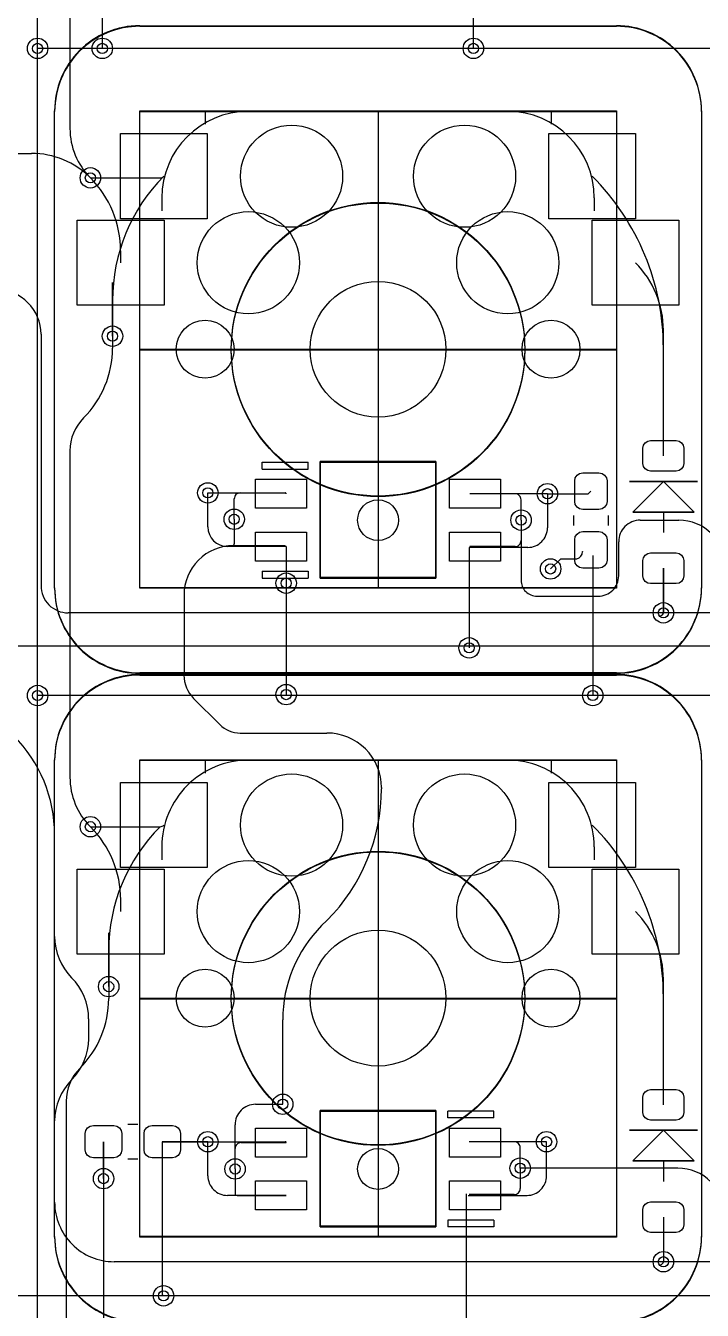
# Model space of a CAD drawing. Header units: millimetres. Extents: x -220 to 263, y -14 to 135.
# Drawn here: x 69.67 to 89.55, y 59.33 to 97.05 of the extents above; entities that cross this region are included whole.
import ezdxf

# ---------------------------------------------------------------- set-up
doc = ezdxf.new("R2010")
doc.units = ezdxf.units.MM
for name, color, linetype, lineweight, true_color in [('livello 10', 6, 'Continuous', 25, 0xff00ff), ('livello 11', 30, 'Continuous', 25, 0xff7f00), ('livello 7', 6, 'Continuous', 25, 0xff00ff), ('livello 8', 18, 'Continuous', 25, 0x000000), ('livello 9', 18, 'Continuous', 25, 0x000000)]:
    doc.layers.add(name, color=color, linetype=linetype, lineweight=lineweight, true_color=true_color)

msp = doc.modelspace()

# ---------------------------------------------------------------- linework, layer by layer
at = {"layer": 'livello 10', "color": 6, "true_color": 0xff00ff, "flags": 128}
for points in [[(73.023, 94.549), (87.022, 94.549)], [(73.023, 80.549), (73.023, 94.549)], [(73.023, 94.549), (87.022, 94.549)], [(87.022, 94.549), (87.022, 80.549)], [(87.022, 80.549), (73.023, 80.549)], [(73.023, 75.499), (87.022, 75.499)], [(73.023, 75.499), (87.022, 75.499)], [(73.023, 61.499), (73.023, 75.499)], [(87.022, 75.499), (87.022, 61.499)], [(87.022, 61.499), (73.023, 61.499)]]:
    msp.add_lwpolyline(points, dxfattribs=at)
at = {"layer": 'livello 11', "color": 250, "true_color": 0x3d3d3d, "flags": 128}
for points in [[(73.023, 97.032, 0.414214), (70.523, 94.532)], [(73.023, 97.032, 0.41419), (70.523, 94.532)], [(89.522, 94.532, 0.414214), (87.022, 97.032)], [(89.522, 94.532, 0.414214), (87.022, 97.032)], [(70.523, 80.532, 0.414214), (73.023, 78.032)], [(87.022, 78.032, 0.414214), (89.522, 80.532)], [(73.023, 77.982, 0.414214), (70.523, 75.482)], [(73.023, 77.982, 0.414214), (70.523, 75.482)], [(89.522, 75.482, 0.414214), (87.022, 77.982)], [(89.522, 75.482, 0.414214), (87.022, 77.982)], [(70.523, 61.482, 0.414214), (73.023, 58.982)], [(87.022, 58.982, 0.414214), (89.522, 61.482)]]:
    msp.add_lwpolyline(points, format="xyb", dxfattribs=at)
for points in [[(73.023, 97.032), (87.022, 97.032)], [(73.023, 97.032), (87.022, 97.032)], [(70.523, 80.532), (70.523, 94.532)], [(73.023, 94.532), (87.022, 94.532)], [(73.023, 80.532), (73.023, 94.532)], [(73.023, 94.532), (87.022, 94.532)], [(80.023, 94.532), (80.023, 80.532)], [(87.022, 94.532), (87.022, 80.532)], [(89.522, 94.532), (89.522, 80.532)], [(73.023, 87.532), (87.022, 87.532)], [(73.023, 87.532), (87.022, 87.532)], [(87.022, 80.532), (73.023, 80.532)], [(87.022, 78.032), (73.023, 78.032)], [(73.023, 77.982), (87.022, 77.982)], [(73.023, 77.982), (87.022, 77.982)], [(70.523, 61.482), (70.523, 75.482)], [(73.023, 75.482), (87.022, 75.482)], [(73.023, 75.482), (87.022, 75.482)], [(73.023, 61.482), (73.023, 75.482)], [(80.023, 75.482), (80.023, 61.482)], [(87.022, 75.482), (87.022, 61.482)], [(89.522, 75.482), (89.522, 61.482)], [(73.023, 68.482), (87.022, 68.482)], [(73.023, 68.482), (87.022, 68.482)], [(87.022, 61.482), (73.023, 61.482)]]:
    msp.add_lwpolyline(points, dxfattribs=at)
at = {"layer": 'livello 11', "color": 250, "true_color": 0x2f2d31, "flags": 128}
for points in [[(73.023, 80.549), (73.023, 94.549)], [(73.023, 94.549), (87.022, 94.549)], [(73.023, 94.549), (87.022, 94.549)], [(87.022, 94.549), (87.022, 80.549)], [(78.323, 84.232), (81.723, 84.232)], [(78.323, 80.832), (78.323, 84.232)], [(81.723, 84.232), (78.323, 84.232)], [(78.323, 84.232), (78.323, 80.832)], [(81.723, 84.232), (81.723, 80.832)], [(81.723, 80.832), (81.723, 84.232)], [(81.723, 80.832), (78.323, 80.832)], [(78.323, 80.832), (81.723, 80.832)], [(87.022, 80.549), (73.023, 80.549)], [(73.023, 61.499), (73.023, 75.499)], [(73.023, 75.499), (87.022, 75.499)], [(73.023, 75.499), (87.022, 75.499)], [(87.022, 75.499), (87.022, 61.499)], [(78.323, 61.782), (78.323, 65.182)], [(78.323, 65.182), (81.723, 65.182)], [(81.723, 65.182), (78.323, 65.182)], [(78.323, 65.182), (78.323, 61.782)], [(81.723, 65.182), (81.723, 61.782)], [(81.723, 61.782), (81.723, 65.182)], [(87.022, 61.499), (73.023, 61.499)], [(81.723, 61.782), (78.323, 61.782)], [(78.323, 61.782), (81.723, 61.782)]]:
    msp.add_lwpolyline(points, dxfattribs=at)
at = {"layer": 'livello 11', "color": 139, "true_color": 0x174d58, "flags": 128}
for points in [[(76.213, 94.534, 0.414202), (73.673, 91.994)], [(76.213, 75.484, 0.414214), (73.673, 72.944)]]:
    msp.add_lwpolyline(points, format="xyb", dxfattribs=at)
at = {"layer": 'livello 11', "color": 168, "true_color": 0x0d115e, "flags": 128}
for points in [[(83.833, 94.534), (74.943, 94.534)], [(74.943, 94.534), (74.943, 94.153)], [(86.373, 91.994), (86.373, 91.613)], [(76.623, 84.232), (77.973, 84.232)], [(76.623, 84.032), (76.623, 84.232)], [(77.973, 84.032), (77.973, 84.232)], [(76.623, 84.032), (77.973, 84.032)], [(89.404, 83.668), (87.404, 83.668)], [(88.404, 83.668), (87.504, 82.768)], [(89.304, 82.768), (88.404, 83.668)], [(85.763, 82.666), (85.763, 82.374)], [(86.783, 82.666), (86.783, 82.374)], [(87.504, 82.768), (89.304, 82.768)], [(88.404, 82.768), (88.404, 82.168)], [(83.833, 75.484), (74.943, 75.484)], [(74.943, 75.484), (74.943, 75.103)], [(86.373, 72.944), (86.373, 72.563)], [(72.969, 64.792), (72.676, 64.792)], [(89.404, 64.618), (87.404, 64.618)], [(88.404, 64.618), (87.504, 63.718)], [(89.304, 63.718), (88.404, 64.618)], [(72.969, 63.772), (72.676, 63.772)], [(87.504, 63.718), (89.304, 63.718)], [(88.404, 63.718), (88.404, 63.118)], [(83.423, 61.982), (82.073, 61.982)], [(82.073, 61.982), (82.073, 61.782)], [(83.423, 61.982), (83.423, 61.782)], [(83.423, 61.782), (82.073, 61.782)]]:
    msp.add_lwpolyline(points, dxfattribs=at)
at = {"layer": 'livello 11', "color": 139, "true_color": 0x174d58, "flags": 128}
for points in [[(76.213, 94.534), (85.103, 94.534)], [(85.103, 94.534), (85.103, 94.153)], [(73.673, 91.994), (73.673, 91.613)], [(87.404, 83.668), (89.404, 83.668)], [(87.504, 82.768), (88.404, 83.668)], [(88.404, 83.668), (89.304, 82.768)], [(85.763, 82.666), (85.763, 82.374)], [(86.783, 82.666), (86.783, 82.374)], [(89.304, 82.768), (87.504, 82.768)], [(88.404, 82.768), (88.404, 82.168)], [(76.623, 81.032), (76.623, 80.832)], [(76.623, 81.032), (77.973, 81.032)], [(76.623, 80.832), (77.973, 80.832)], [(77.973, 81.032), (77.973, 80.832)], [(76.213, 75.484), (85.103, 75.484)], [(85.103, 75.484), (85.103, 75.103)], [(73.673, 72.944), (73.673, 72.563)], [(83.423, 65.182), (82.073, 65.182)], [(82.073, 64.982), (82.073, 65.182)], [(83.423, 64.982), (82.073, 64.982)], [(83.423, 64.982), (83.423, 65.182)], [(72.969, 64.792), (72.676, 64.792)], [(87.404, 64.618), (89.404, 64.618)], [(87.504, 63.718), (88.404, 64.618)], [(88.404, 64.618), (89.304, 63.718)], [(72.969, 63.772), (72.676, 63.772)], [(89.304, 63.718), (87.504, 63.718)], [(88.404, 63.718), (88.404, 63.118)]]:
    msp.add_lwpolyline(points, dxfattribs=at)
at = {"layer": 'livello 11', "color": 168, "true_color": 0x0d115e, "flags": 128}
for points in [[(86.373, 91.994, 0.414202), (83.833, 94.534)], [(86.373, 72.944, 0.414214), (83.833, 75.484)]]:
    msp.add_lwpolyline(points, format="xyb", dxfattribs=at)
at = {"layer": 'livello 11', "color": 250, "true_color": 0x3d3d3d}
for centre in [(80.023, 87.532), (80.023, 68.482)]:
    msp.add_circle(centre, 4.311, dxfattribs=at)
at = {"layer": 'livello 7', "color": 6, "true_color": 0xff00ff, "flags": 128}
for points in [[(73.023, 97.049, 0.414214), (70.523, 94.549)], [(73.023, 97.049, 0.41419), (70.523, 94.549)], [(89.522, 94.549, 0.414214), (87.022, 97.049)], [(89.522, 94.549, 0.414214), (87.022, 97.049)], [(70.523, 80.549, 0.414214), (73.023, 78.049)], [(87.022, 78.049, 0.414214), (89.522, 80.549)], [(73.023, 77.999, 0.414214), (70.523, 75.499)], [(73.023, 77.999, 0.414214), (70.523, 75.499)], [(89.522, 75.499, 0.414214), (87.022, 77.999)], [(89.522, 75.499, 0.414214), (87.022, 77.999)], [(70.523, 61.499, 0.414214), (73.023, 58.999)], [(87.022, 58.999, 0.414214), (89.522, 61.499)]]:
    msp.add_lwpolyline(points, format="xyb", dxfattribs=at)
for points in [[(73.023, 97.049), (87.022, 97.049)], [(70.523, 80.549), (70.523, 94.549)], [(73.023, 94.549), (87.022, 94.549)], [(73.023, 80.549), (73.023, 94.549)], [(73.023, 94.549), (87.022, 94.549)], [(80.023, 94.549), (80.023, 80.549)], [(87.022, 94.549), (87.022, 80.549)], [(89.522, 94.549), (89.522, 80.549)], [(73.023, 87.549), (87.022, 87.549)], [(73.023, 87.549), (87.022, 87.549)], [(78.323, 84.249), (81.723, 84.249)], [(78.323, 80.849), (78.323, 84.249)], [(81.723, 84.249), (78.323, 84.249)], [(78.323, 84.249), (78.323, 80.849)], [(81.723, 84.249), (81.723, 80.849)], [(81.723, 80.849), (81.723, 84.249)], [(81.723, 80.849), (78.323, 80.849)], [(78.323, 80.849), (81.723, 80.849)], [(87.022, 80.549), (73.023, 80.549)], [(87.022, 78.049), (73.023, 78.049)], [(73.023, 77.999), (87.022, 77.999)], [(73.023, 77.999), (87.022, 77.999)], [(70.523, 61.499), (70.523, 75.499)], [(73.023, 75.499), (87.022, 75.499)], [(73.023, 75.499), (87.022, 75.499)], [(73.023, 61.499), (73.023, 75.499)], [(80.023, 75.499), (80.023, 61.499)], [(87.022, 75.499), (87.022, 61.499)], [(89.522, 75.499), (89.522, 61.499)], [(73.023, 68.499), (87.022, 68.499)], [(73.023, 68.499), (87.022, 68.499)], [(78.323, 61.799), (78.323, 65.199)], [(78.323, 65.199), (81.723, 65.199)], [(81.723, 65.199), (78.323, 65.199)], [(78.323, 65.199), (78.323, 61.799)], [(81.723, 65.199), (81.723, 61.799)], [(81.723, 61.799), (81.723, 65.199)], [(87.022, 61.499), (73.023, 61.499)], [(81.723, 61.799), (78.323, 61.799)], [(78.323, 61.799), (81.723, 61.799)]]:
    msp.add_lwpolyline(points, dxfattribs=at)
at = {"layer": 'livello 7', "color": 6, "true_color": 0xff00ff}
for centre in [(80.023, 87.549), (80.023, 68.499)]:
    msp.add_circle(centre, 4.311, dxfattribs=at)
at = {"layer": 'livello 8', "color": 163, "true_color": 0x4d7fc4, "flags": 128}
for points in [[(70.023, 77.382), (70.023, 112.68)], [(70.973, 103.617), (70.973, 94.031)], [(71.923, 101.345), (71.923, 96.382)], [(82.823, 96.382), (82.823, 100.707)], [(85.038, 91.379), (85.038, 93.879), (87.588, 93.879), (87.588, 91.379), (85.038, 91.379)], [(71.188, 88.839), (71.188, 91.339), (73.738, 91.339), (73.738, 88.839), (71.188, 88.839)], [(72.463, 90.089), (72.463, 90.434)], [(72.223, 87.932), (72.223, 89.509)], [(72.223, 87.932), (72.223, 87.584)], [(88.404, 84.418), (88.404, 87.58)], [(88.779, 84.868), (88.865, 84.851), (88.938, 84.802), (88.987, 84.729), (89.004, 84.643), (89.004, 84.193), (88.987, 84.107), (88.938, 84.034), (88.865, 83.985), (88.779, 83.968), (88.029, 83.968), (87.943, 83.985), (87.87, 84.034), (87.821, 84.107), (87.804, 84.193), (87.804, 84.643), (87.821, 84.729), (87.87, 84.802), (87.943, 84.851), (88.029, 84.868), (88.779, 84.868)], [(70.973, 84.567), (70.973, 74.981)], [(76.423, 82.882), (76.423, 83.732), (77.923, 83.732), (77.923, 82.882), (76.423, 82.882)], [(82.123, 82.882), (82.123, 83.732), (83.623, 83.732), (83.623, 82.882), (82.123, 82.882)], [(86.51, 83.92), (86.601, 83.902), (86.678, 83.85), (86.729, 83.773), (86.748, 83.682), (86.748, 83.082), (86.729, 82.992), (86.678, 82.915), (86.601, 82.863), (86.51, 82.845), (86.035, 82.845), (85.944, 82.863), (85.867, 82.915), (85.816, 82.992), (85.798, 83.082), (85.798, 83.682), (85.816, 83.773), (85.867, 83.85), (85.944, 83.902), (86.035, 83.92), (86.51, 83.92)], [(86.197, 83.307), (86.273, 83.382)], [(75.023, 83.332), (77.298, 83.332)], [(84.048, 83.307), (82.723, 83.307)], [(84.223, 82.532), (84.223, 83.132)], [(84.998, 83.307), (86.197, 83.307)], [(84.998, 83.307), (84.998, 82.307)], [(75.798, 82.557), (75.798, 81.84)], [(76.423, 81.332), (76.423, 82.182), (77.923, 82.182), (77.923, 81.332), (76.423, 81.332)], [(82.123, 81.332), (82.123, 82.182), (83.623, 82.182), (83.623, 81.332), (82.123, 81.332)], [(86.51, 82.195), (86.601, 82.177), (86.678, 82.125), (86.729, 82.048), (86.748, 81.957), (86.748, 81.357), (86.729, 81.267), (86.678, 81.19), (86.601, 81.138), (86.51, 81.12), (86.035, 81.12), (85.944, 81.138), (85.867, 81.19), (85.816, 81.267), (85.798, 81.357), (85.798, 81.957), (85.816, 82.048), (85.867, 82.125), (85.944, 82.177), (86.035, 82.195), (86.51, 82.195)], [(77.298, 81.782), (75.774, 81.782)], [(84.423, 81.732), (82.698, 81.732)], [(82.698, 81.732), (82.698, 78.782)], [(86.329, 81.493), (86.329, 77.382)], [(88.779, 81.568), (88.865, 81.551), (88.938, 81.502), (88.987, 81.429), (89.004, 81.343), (89.004, 80.893), (88.987, 80.807), (88.938, 80.734), (88.865, 80.685), (88.779, 80.668), (88.029, 80.668), (87.943, 80.685), (87.87, 80.734), (87.821, 80.807), (87.804, 80.893), (87.804, 81.343), (87.821, 81.429), (87.87, 81.502), (87.943, 81.551), (88.029, 81.568), (88.779, 81.568)], [(85.091, 81.099), (85.392, 81.4)], [(85.392, 81.4), (85.862, 81.4)], [(88.404, 81.118), (88.404, 79.81)], [(77.323, 80.682), (77.323, 77.41)], [(74.323, 80.331), (74.323, 77.982)], [(70.023, 58.382), (70.023, 77.382)], [(74.605, 77.3), (75.373, 76.532)], [(75.976, 76.282), (78.523, 76.282)], [(80.123, 74.682), (80.123, 74.645)], [(85.038, 72.329), (85.038, 74.829), (87.588, 74.829), (87.588, 72.329), (85.038, 72.329)], [(71.188, 69.789), (71.188, 72.289), (73.738, 72.289), (73.738, 69.789), (71.188, 69.789)], [(72.463, 71.039), (72.463, 71.384)], [(78.523, 70.782), (78.366, 70.626)], [(72.111, 68.836), (72.111, 70.413)], [(72.111, 68.836), (72.111, 68.488)], [(88.404, 65.368), (88.404, 68.53)], [(77.223, 65.382), (77.223, 67.865)], [(88.779, 65.818), (88.865, 65.8), (88.938, 65.752), (88.987, 65.679), (89.004, 65.593), (89.004, 65.143), (88.987, 65.056), (88.938, 64.983), (88.865, 64.935), (88.779, 64.918), (88.029, 64.918), (87.943, 64.935), (87.87, 64.983), (87.821, 65.056), (87.804, 65.143), (87.804, 65.593), (87.821, 65.679), (87.87, 65.752), (87.943, 65.8), (88.029, 65.818), (88.779, 65.818)], [(70.861, 65.47), (70.861, 55.884)], [(72.498, 64.045), (72.479, 63.954), (72.428, 63.877), (72.351, 63.825), (72.26, 63.807), (71.66, 63.807), (71.569, 63.825), (71.492, 63.877), (71.441, 63.954), (71.423, 64.045), (71.423, 64.52), (71.441, 64.611), (71.492, 64.688), (71.569, 64.739), (71.66, 64.757), (72.26, 64.757), (72.351, 64.739), (72.428, 64.688), (72.479, 64.611), (72.498, 64.52), (72.498, 64.045)], [(74.223, 64.045), (74.204, 63.954), (74.153, 63.877), (74.076, 63.825), (73.985, 63.807), (73.385, 63.807), (73.294, 63.825), (73.217, 63.877), (73.166, 63.954), (73.148, 64.045), (73.148, 64.52), (73.166, 64.611), (73.217, 64.688), (73.294, 64.739), (73.385, 64.757), (73.985, 64.757), (74.076, 64.739), (74.153, 64.688), (74.204, 64.611), (74.223, 64.52), (74.223, 64.045)], [(77.923, 64.682), (77.923, 63.832), (76.423, 63.832), (76.423, 64.682), (77.923, 64.682)], [(83.623, 64.682), (83.623, 63.832), (82.123, 63.832), (82.123, 64.682), (83.623, 64.682)], [(71.96, 64.282), (71.96, 58.397)], [(75.023, 64.282), (73.685, 64.282)], [(73.685, 64.282), (73.685, 59.797)], [(75.023, 64.282), (77.298, 64.282)], [(84.023, 64.282), (82.698, 64.282)], [(84.973, 63.282), (84.973, 64.282)], [(84.198, 63.507), (84.198, 64.107)], [(75.823, 63.482), (75.823, 62.765)], [(77.923, 63.132), (77.923, 62.282), (76.423, 62.282), (76.423, 63.132), (77.923, 63.132)], [(83.623, 63.132), (83.623, 62.282), (82.123, 62.282), (82.123, 63.132), (83.623, 63.132)], [(75.88, 62.707), (77.323, 62.707)], [(82.623, 58.382), (82.623, 62.757)], [(82.673, 62.707), (84.398, 62.707)], [(88.779, 62.518), (88.865, 62.5), (88.938, 62.452), (88.987, 62.379), (89.004, 62.293), (89.004, 61.843), (88.987, 61.756), (88.938, 61.683), (88.865, 61.635), (88.779, 61.618), (88.029, 61.618), (87.943, 61.635), (87.87, 61.683), (87.821, 61.756), (87.804, 61.843), (87.804, 62.293), (87.821, 62.379), (87.87, 62.452), (87.943, 62.5), (88.029, 62.518), (88.779, 62.518)], [(88.404, 62.068), (88.404, 60.759)], [(73.685, 59.797), (73.723, 59.759)]]:
    msp.add_lwpolyline(points, dxfattribs=at)
for points in [[(70.973, 94.031, 0.198912), (71.573, 92.582)], [(72.462, 90.434, 0.198908), (71.573, 92.582)], [(88.404, 87.58, 0.198909), (86.313, 92.629)], [(71.373, 85.532, 0.198913), (72.223, 87.584)], [(71.372, 85.532, 0.198921), (70.973, 84.567)], [(77.322, 83.307, 0.414214), (77.298, 83.332)], [(84.222, 83.132, 0.414214), (84.048, 83.307)], [(84.423, 81.732, 0.414214), (84.998, 82.307)], [(75.774, 81.782, 0.198904), (74.748, 81.357)], [(75.774, 81.782, 0.19889), (75.798, 81.84)], [(85.862, 81.4, 0.345371), (86.029, 81.607)], [(86.029, 81.607, 0.414214), (86.023, 81.601)], [(74.748, 81.357, 0.198911), (74.323, 80.331)], [(74.322, 77.982, 0.198904), (74.605, 77.3)], [(75.372, 76.532, 0.198915), (75.976, 76.282)], [(80.123, 74.682, 0.414214), (78.523, 76.282)], [(70.972, 74.981, 0.198907), (71.573, 73.532)], [(78.523, 70.782, 0.198908), (80.123, 74.645)], [(88.404, 68.53, 0.198913), (86.313, 73.579)], [(72.463, 71.384, 0.198905), (71.573, 73.532)], [(78.366, 70.626, 0.198918), (77.223, 67.865)], [(71.261, 66.436, 0.198913), (72.111, 68.488)], [(71.261, 66.436, 0.198921), (70.861, 65.47)], [(77.323, 64.257, 0.414214), (77.298, 64.282)], [(84.198, 64.107, 0.414214), (84.023, 64.282)], [(84.398, 62.707, 0.414214), (84.973, 63.282)], [(75.823, 62.765, 0.414214), (75.88, 62.707)]]:
    msp.add_lwpolyline(points, format="xyb", dxfattribs=at)
at = {"layer": 'livello 8', "color": 254, "true_color": 0xd0d2cd, "flags": 128}
for points in [[(78.323, 84.232), (81.723, 84.232)], [(78.323, 80.832), (78.323, 84.232)], [(81.723, 84.232), (78.323, 84.232)], [(78.323, 84.232), (78.323, 80.832)], [(81.723, 84.232), (81.723, 80.832)], [(81.723, 80.832), (81.723, 84.232)], [(81.723, 80.832), (78.323, 80.832)], [(78.323, 80.832), (81.723, 80.832)], [(78.323, 61.782), (78.323, 65.182)], [(78.323, 65.182), (81.723, 65.182)], [(81.723, 65.182), (78.323, 65.182)], [(78.323, 65.182), (78.323, 61.782)], [(81.723, 65.182), (81.723, 61.782)], [(81.723, 61.782), (81.723, 65.182)], [(81.723, 61.782), (78.323, 61.782)], [(78.323, 61.782), (81.723, 61.782)]]:
    msp.add_lwpolyline(points, dxfattribs=at)
at = {"layer": 'livello 8', "color": 7, "true_color": 0xececec}
for centre in [(70.023, 96.382), (71.923, 96.382), (82.823, 96.382), (71.573, 92.582), (72.223, 87.932), (75.023, 83.332), (84.998, 83.307), (75.798, 82.557), (84.223, 82.532), (85.091, 81.099), (77.323, 80.682), (88.404, 79.81), (82.698, 78.782), (77.323, 77.41), (70.023, 77.382), (86.329, 77.382), (71.573, 73.532), (72.111, 68.836), (77.223, 65.382), (75.023, 64.282), (84.973, 64.282), (75.823, 63.482), (84.198, 63.507), (71.96, 63.199), (88.404, 60.759), (73.723, 59.759)]:
    msp.add_circle(centre, 0.3, dxfattribs=at)
at = {"layer": 'livello 8', "color": 7}
for centre, radius in [((70.023, 96.382), 0.15), ((71.923, 96.382), 0.15), ((82.823, 96.382), 0.15), ((77.483, 92.629), 1.5), ((82.563, 92.629), 1.5), ((71.573, 92.582), 0.15), ((76.213, 90.089), 1.5), ((83.833, 90.089), 1.5), ((80.023, 87.549), 1.994), ((80.023, 87.549), 1.994), ((74.943, 87.549), 0.851), ((74.943, 87.549), 0.851), ((85.103, 87.549), 0.851), ((85.103, 87.549), 0.851), ((72.223, 87.932), 0.15), ((75.023, 83.332), 0.15), ((84.998, 83.307), 0.15), ((75.798, 82.557), 0.15), ((84.223, 82.532), 0.15), ((85.091, 81.099), 0.15), ((77.323, 80.682), 0.15), ((88.404, 79.81), 0.15), ((82.698, 78.782), 0.15), ((70.023, 77.382), 0.15), ((77.323, 77.41), 0.15), ((86.329, 77.382), 0.15), ((77.483, 73.579), 1.5), ((82.563, 73.579), 1.5), ((71.573, 73.532), 0.15), ((76.213, 71.039), 1.5), ((83.833, 71.039), 1.5), ((80.023, 68.499), 1.994), ((80.023, 68.499), 1.994), ((74.943, 68.499), 0.851), ((74.943, 68.499), 0.851), ((85.103, 68.499), 0.851), ((85.103, 68.499), 0.851), ((72.111, 68.836), 0.15), ((77.223, 65.382), 0.15), ((75.023, 64.282), 0.15), ((84.973, 64.282), 0.15), ((75.823, 63.482), 0.15), ((84.198, 63.507), 0.15), ((71.96, 63.199), 0.15), ((88.404, 60.759), 0.15), ((73.723, 59.759), 0.15)]:
    msp.add_circle(centre, radius, dxfattribs=at)
at = {"layer": 'livello 8', "color": 163, "true_color": 0x4d7fc4}
for centre in [(80.023, 82.532), (80.023, 63.482)]:
    msp.add_circle(centre, 0.599, dxfattribs=at)
at = {"layer": 'livello 9', "color": 22, "true_color": 0xc83434, "flags": 128}
for points in [[(71.923, 96.382), (70.023, 96.382)], [(162.891, 96.382), (71.923, 96.382)], [(75.008, 93.879), (75.008, 91.379), (72.458, 91.379), (72.458, 93.879), (75.008, 93.879)], [(67.623, 93.299), (69.843, 93.299)], [(71.573, 92.582), (73.621, 92.582)], [(88.858, 91.339), (88.858, 88.839), (86.308, 88.839), (86.308, 91.339), (88.858, 91.339)], [(72.223, 88.983), (72.223, 87.932)], [(70.123, 87.992), (70.123, 80.61)], [(88.404, 84.418), (88.404, 88.106)], [(88.779, 84.868), (88.865, 84.851), (88.938, 84.802), (88.987, 84.729), (89.004, 84.643), (89.004, 84.193), (88.987, 84.107), (88.938, 84.034), (88.865, 83.985), (88.779, 83.968), (88.029, 83.968), (87.943, 83.985), (87.87, 84.034), (87.821, 84.107), (87.804, 84.193), (87.804, 84.643), (87.821, 84.729), (87.87, 84.802), (87.943, 84.851), (88.029, 84.868), (88.779, 84.868)], [(76.423, 82.882), (76.423, 83.732), (77.923, 83.732), (77.923, 82.882), (76.423, 82.882)], [(82.123, 82.882), (82.123, 83.732), (83.623, 83.732), (83.623, 82.882), (82.123, 82.882)], [(86.51, 83.92), (86.601, 83.902), (86.678, 83.85), (86.729, 83.773), (86.748, 83.682), (86.748, 83.082), (86.729, 82.992), (86.678, 82.915), (86.601, 82.863), (86.51, 82.845), (86.035, 82.845), (85.944, 82.863), (85.867, 82.915), (85.816, 82.992), (85.798, 83.082), (85.798, 83.682), (85.816, 83.773), (85.867, 83.85), (85.944, 83.902), (86.035, 83.92), (86.51, 83.92)], [(86.197, 83.307), (86.273, 83.382)], [(75.023, 82.332), (75.023, 83.332)], [(75.798, 82.557), (75.798, 83.157)], [(75.973, 83.332), (77.298, 83.332)], [(84.998, 83.307), (82.723, 83.307)], [(84.998, 83.307), (86.197, 83.307)], [(84.223, 82.532), (84.223, 81.932)], [(87.724, 82.532), (88.857, 82.532)], [(76.423, 81.332), (76.423, 82.182), (77.923, 82.182), (77.923, 81.332), (76.423, 81.332)], [(82.123, 81.332), (82.123, 82.182), (83.623, 82.182), (83.623, 81.332), (82.123, 81.332)], [(84.223, 81.932), (84.223, 80.768)], [(86.51, 82.195), (86.601, 82.177), (86.678, 82.125), (86.729, 82.048), (86.748, 81.957), (86.748, 81.357), (86.729, 81.267), (86.678, 81.19), (86.601, 81.138), (86.51, 81.12), (86.035, 81.12), (85.944, 81.138), (85.867, 81.19), (85.816, 81.267), (85.798, 81.357), (85.798, 81.957), (85.816, 82.048), (85.867, 82.125), (85.944, 82.177), (86.035, 82.195), (86.51, 82.195)], [(87.091, 80.899), (87.091, 81.899)], [(77.323, 81.757), (75.598, 81.757)], [(77.323, 81.757), (77.323, 80.682)], [(84.048, 81.757), (82.723, 81.757)], [(88.779, 81.568), (88.865, 81.551), (88.938, 81.502), (88.987, 81.429), (89.004, 81.343), (89.004, 80.893), (88.987, 80.807), (88.938, 80.734), (88.865, 80.685), (88.779, 80.668), (88.029, 80.668), (87.943, 80.685), (87.87, 80.734), (87.821, 80.807), (87.804, 80.893), (87.804, 81.343), (87.821, 81.429), (87.87, 81.502), (87.943, 81.551), (88.029, 81.568), (88.779, 81.568)], [(85.091, 81.099), (85.392, 81.4)], [(85.392, 81.4), (85.862, 81.4)], [(88.404, 79.81), (88.404, 81.118)], [(84.691, 80.299), (86.491, 80.299)], [(147.023, 79.81), (70.923, 79.81)], [(68.923, 78.837), (149.123, 78.837)], [(143.395, 77.382), (70.023, 77.382)], [(75.008, 74.829), (75.008, 72.329), (72.458, 72.329), (72.458, 74.829), (75.008, 74.829)], [(70.523, 70.306), (70.523, 73.299)], [(71.573, 73.532), (73.621, 73.532)], [(88.858, 72.289), (88.858, 69.789), (86.308, 69.789), (86.308, 72.289), (88.858, 72.289)], [(72.111, 69.887), (72.111, 68.836)], [(88.404, 65.368), (88.404, 69.056)], [(71.523, 67.306), (71.523, 67.892)], [(88.779, 65.818), (88.865, 65.8), (88.938, 65.752), (88.987, 65.679), (89.004, 65.593), (89.004, 65.143), (88.987, 65.056), (88.938, 64.983), (88.865, 64.935), (88.779, 64.918), (88.029, 64.918), (87.943, 64.935), (87.87, 64.983), (87.821, 65.056), (87.804, 65.143), (87.804, 65.593), (87.821, 65.679), (87.87, 65.752), (87.943, 65.8), (88.029, 65.818), (88.779, 65.818)], [(76.423, 65.382), (77.223, 65.382)], [(70.523, 62.509), (70.523, 64.892)], [(72.498, 64.045), (72.479, 63.954), (72.428, 63.877), (72.351, 63.825), (72.26, 63.807), (71.66, 63.807), (71.569, 63.825), (71.492, 63.877), (71.441, 63.954), (71.423, 64.045), (71.423, 64.52), (71.441, 64.611), (71.492, 64.688), (71.569, 64.739), (71.66, 64.757), (72.26, 64.757), (72.351, 64.739), (72.428, 64.688), (72.479, 64.611), (72.498, 64.52), (72.498, 64.045)], [(74.223, 64.045), (74.204, 63.954), (74.153, 63.877), (74.076, 63.825), (73.985, 63.807), (73.385, 63.807), (73.294, 63.825), (73.217, 63.877), (73.166, 63.954), (73.148, 64.045), (73.148, 64.52), (73.166, 64.611), (73.217, 64.688), (73.294, 64.739), (73.385, 64.757), (73.985, 64.757), (74.076, 64.739), (74.153, 64.688), (74.204, 64.611), (74.223, 64.52), (74.223, 64.045)], [(75.823, 64.082), (75.823, 64.782)], [(77.923, 64.682), (77.923, 63.832), (76.423, 63.832), (76.423, 64.682), (77.923, 64.682)], [(83.623, 64.682), (83.623, 63.832), (82.123, 63.832), (82.123, 64.682), (83.623, 64.682)], [(71.96, 63.199), (71.96, 64.282)], [(73.685, 64.282), (75.023, 64.282)], [(75.023, 63.282), (75.023, 64.282)], [(75.998, 64.257), (77.323, 64.257)], [(84.973, 64.282), (82.698, 64.282)], [(75.823, 63.482), (75.823, 64.082)], [(84.198, 63.507), (84.198, 62.907)], [(88.832, 63.507), (84.198, 63.507)], [(77.923, 63.132), (77.923, 62.282), (76.423, 62.282), (76.423, 63.132), (77.923, 63.132)], [(83.623, 63.132), (83.623, 62.282), (82.123, 62.282), (82.123, 63.132), (83.623, 63.132)], [(77.323, 62.707), (75.598, 62.707)], [(84.023, 62.732), (82.698, 62.732)], [(88.779, 62.518), (88.865, 62.5), (88.938, 62.452), (88.987, 62.379), (89.004, 62.293), (89.004, 61.843), (88.987, 61.756), (88.938, 61.683), (88.865, 61.635), (88.779, 61.618), (88.029, 61.618), (87.943, 61.635), (87.87, 61.683), (87.821, 61.756), (87.804, 61.843), (87.804, 62.293), (87.821, 62.379), (87.87, 62.452), (87.943, 62.5), (88.029, 62.518), (88.779, 62.518)], [(88.404, 62.068), (88.404, 60.759)], [(162.823, 60.759), (72.273, 60.759)], [(73.723, 59.759), (68.945, 59.759)], [(160.773, 59.759), (73.723, 59.759)]]:
    msp.add_lwpolyline(points, dxfattribs=at)
for points in [[(71.573, 92.582, 0.198913), (69.843, 93.299)], [(73.732, 92.629, 0.198915), (72.223, 88.983)], [(73.621, 92.582, 0.199015), (73.733, 92.629)], [(88.404, 88.106, 0.198905), (87.583, 90.089)], [(70.123, 87.992, 0.414214), (68.816, 89.299)], [(75.973, 83.332, 0.414214), (75.798, 83.157)], [(75.023, 82.332, 0.414163), (75.598, 81.757)], [(87.724, 82.532, 0.414214), (87.091, 81.899)], [(89.823, 82.132, 0.198905), (88.857, 82.532)], [(84.048, 81.757, 0.414214), (84.223, 81.932)], [(85.862, 81.4, 0.345371), (86.029, 81.607)], [(84.223, 80.768, 0.414214), (84.691, 80.299)], [(86.491, 80.299, 0.414214), (87.091, 80.899)], [(70.123, 80.61, 0.414214), (70.923, 79.81)], [(88.327, 79.732, 0.414214), (88.404, 79.81)], [(70.523, 73.299, 0.414214), (66.423, 77.399)], [(73.621, 73.532, 0.198947), (73.733, 73.579)], [(73.621, 73.532, 0.198917), (72.111, 69.887)], [(88.404, 69.056, 0.198909), (87.583, 71.039)], [(70.523, 70.306, 0.198912), (71.023, 69.099)], [(71.522, 67.892, 0.198906), (71.023, 69.099)], [(71.023, 66.099, 0.1989), (71.523, 67.306)], [(71.022, 66.099, 0.198906), (70.523, 64.892)], [(76.423, 65.382, 0.414214), (75.823, 64.782)], [(75.998, 64.257, 0.414214), (75.823, 64.082)], [(89.798, 63.107, 0.198913), (88.832, 63.507)], [(75.023, 63.282, 0.414214), (75.598, 62.707)], [(84.023, 62.732, 0.414214), (84.198, 62.907)], [(70.523, 62.509, 0.414214), (72.273, 60.759)], [(88.327, 60.682, 0.414214), (88.404, 60.759)]]:
    msp.add_lwpolyline(points, format="xyb", dxfattribs=at)
at = {"layer": 'livello 9', "color": 254, "true_color": 0xd0d2cd, "flags": 128}
for points in [[(78.323, 84.232), (81.723, 84.232)], [(78.323, 80.832), (78.323, 84.232)], [(81.723, 84.232), (78.323, 84.232)], [(78.323, 84.232), (78.323, 80.832)], [(81.723, 84.232), (81.723, 80.832)], [(81.723, 80.832), (81.723, 84.232)], [(81.723, 80.832), (78.323, 80.832)], [(78.323, 80.832), (81.723, 80.832)], [(78.323, 61.782), (78.323, 65.182)], [(78.323, 65.182), (81.723, 65.182)], [(81.723, 65.182), (78.323, 65.182)], [(78.323, 65.182), (78.323, 61.782)], [(81.723, 65.182), (81.723, 61.782)], [(81.723, 61.782), (81.723, 65.182)], [(81.723, 61.782), (78.323, 61.782)], [(78.323, 61.782), (81.723, 61.782)]]:
    msp.add_lwpolyline(points, dxfattribs=at)
at = {"layer": 'livello 9', "color": 7, "true_color": 0xececec}
for centre in [(70.023, 96.382), (71.923, 96.382), (82.823, 96.382), (71.573, 92.582), (72.223, 87.932), (75.023, 83.332), (84.998, 83.307), (75.798, 82.557), (84.223, 82.532), (85.091, 81.099), (77.323, 80.682), (88.404, 79.81), (82.698, 78.782), (77.323, 77.41), (70.023, 77.382), (86.329, 77.382), (71.573, 73.532), (72.111, 68.836), (77.223, 65.382), (75.023, 64.282), (84.973, 64.282), (75.823, 63.482), (84.198, 63.507), (71.96, 63.199), (88.404, 60.759), (73.723, 59.759)]:
    msp.add_circle(centre, 0.3, dxfattribs=at)
at = {"layer": 'livello 9', "color": 7}
for centre, radius in [((70.023, 96.382), 0.15), ((71.923, 96.382), 0.15), ((82.823, 96.382), 0.15), ((77.483, 92.629), 1.5), ((82.563, 92.629), 1.5), ((71.573, 92.582), 0.15), ((76.213, 90.089), 1.5), ((83.833, 90.089), 1.5), ((80.023, 87.549), 1.994), ((80.023, 87.549), 1.994), ((74.943, 87.549), 0.851), ((74.943, 87.549), 0.851), ((85.103, 87.549), 0.851), ((85.103, 87.549), 0.851), ((72.223, 87.932), 0.15), ((75.023, 83.332), 0.15), ((84.998, 83.307), 0.15), ((75.798, 82.557), 0.15), ((84.223, 82.532), 0.15), ((85.091, 81.099), 0.15), ((77.323, 80.682), 0.15), ((88.404, 79.81), 0.15), ((82.698, 78.782), 0.15), ((70.023, 77.382), 0.15), ((77.323, 77.41), 0.15), ((86.329, 77.382), 0.15), ((77.483, 73.579), 1.5), ((82.563, 73.579), 1.5), ((71.573, 73.532), 0.15), ((76.213, 71.039), 1.5), ((83.833, 71.039), 1.5), ((80.023, 68.499), 1.994), ((80.023, 68.499), 1.994), ((74.943, 68.499), 0.851), ((74.943, 68.499), 0.851), ((85.103, 68.499), 0.851), ((85.103, 68.499), 0.851), ((72.111, 68.836), 0.15), ((77.223, 65.382), 0.15), ((75.023, 64.282), 0.15), ((84.973, 64.282), 0.15), ((75.823, 63.482), 0.15), ((84.198, 63.507), 0.15), ((71.96, 63.199), 0.15), ((88.404, 60.759), 0.15), ((73.723, 59.759), 0.15)]:
    msp.add_circle(centre, radius, dxfattribs=at)
at = {"layer": 'livello 9', "color": 22, "true_color": 0xc83434}
for centre in [(80.023, 82.532), (80.023, 63.482)]:
    msp.add_circle(centre, 0.599, dxfattribs=at)

doc.saveas('drawing.dxf')
